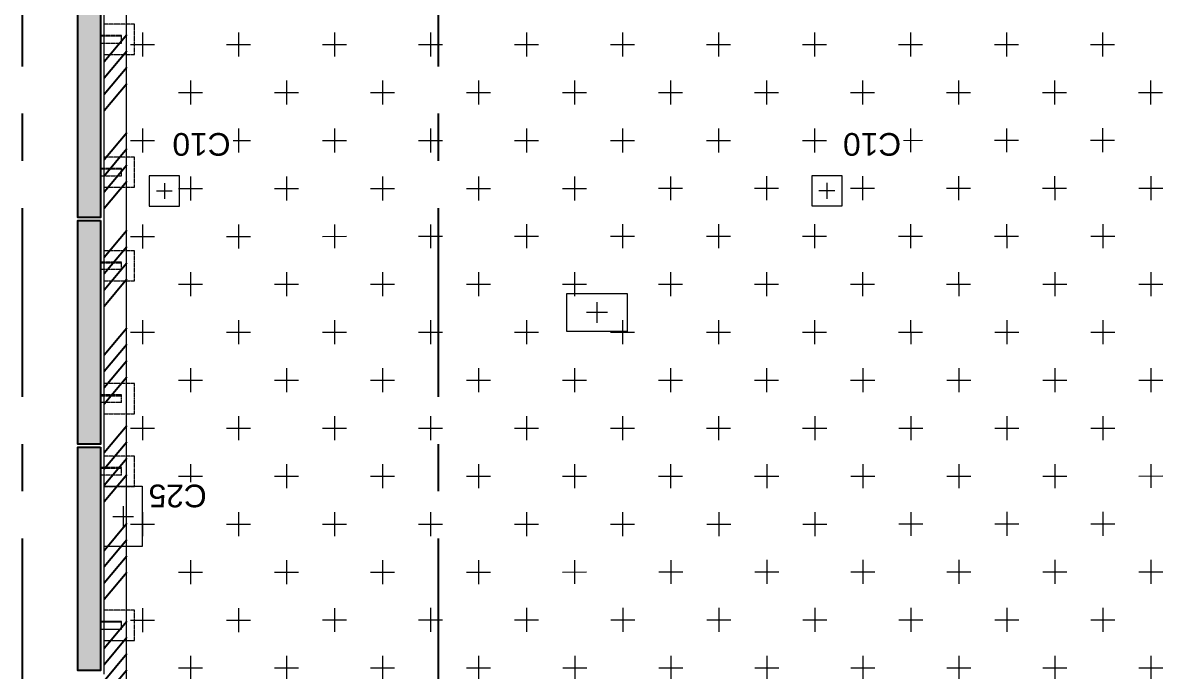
# Model space of a CAD drawing. Header units: millimetres. Extents: x 652937 to 1670132, y 1473552 to 2851037.
# Drawn here: x 754258 to 761750, y 1544159 to 1548454 of the extents above; entities that cross this region are included whole.
import ezdxf
from ezdxf.enums import TextEntityAlignment as Align

# ---------------------------------------------------------------- set-up
doc = ezdxf.new("R2010")
doc.units = ezdxf.units.MM
for name, pattern in [('HIDDEN', [0.375, 0.25, -0.125]), ('TA_GL_005.00000', [13.75, 5, -1.25, 1.25, -1.25, 5]), ('XKITLINE00', [0])]:
    doc.linetypes.add(name, pattern=pattern)
for name, color, linetype in [('000 - 0_SYM_DWG_GRID-BUBBLE_MAIN_COLOR_1', 3, 'Continuous'), ('000 - 0_SYM_DWG_GRIDLINE_MAIN_COLOR_251', 251, 'Continuous'), ('000 - CONCRETE_COL_HATCH_', 251, 'Continuous'), ('000 - CONCRETE_COL_WIPEOUT_', 250, 'Continuous'), ('000 - CONCRETE_WALL_MAIN_COLOR_4', 4, 'Continuous'), ('000 - EXISTING_PRECAST_MAIN_COLOR_1', 1, 'Continuous'), ('DIM', 1, 'Continuous'), ('TEXT', 3, 'Continuous')]:
    doc.layers.add(name, color=color, linetype=linetype)
for name, color, linetype, lineweight in [('A-FLOR-E', 2, 'Continuous', 9), ('A-WALL', 2, 'Continuous', 25), ('S-230-A-FLOOR', 2, 'Continuous', 9)]:
    doc.layers.add(name, color=color, linetype=linetype, lineweight=lineweight)
doc.styles.add('Arial', font='arial.ttf')
doc.styles.add('TA', font='', dxfattribs={"height": 4.5})
doc.styles.get('TA').set_extended_font_data('Cordia New')

# ---------------------------------------------------------------- blocks, each defined once
blk = doc.blocks.new('C25')
at = {"layer": 'S-230-A-FLOOR', "color": 251}
for p, q in [((-0.0686, 0), (0.0686, 0)), ((0, 0.0686), (0, -0.0686))]:
    blk.add_line(p, q, dxfattribs=at)
at = {"layer": 'S-230-A-FLOOR', "color": 11, "linetype": 'HIDDEN', "ltscale": 5}
blk.add_lwpolyline([(0.125, 0.2), (0.125, -0.2), (-0.125, -0.2), (-0.125, 0.2)], close=True, dxfattribs=at)
blk = doc.blocks.new('C10')
at = {"layer": 'S-230-A-FLOOR', "color": 251}
for p, q in [((-0.0525, 0), (0.0525, 0)), ((0, 0.0525), (0, -0.0525))]:
    blk.add_line(p, q, dxfattribs=at)
at = {"layer": 'S-230-A-FLOOR', "color": 5}
blk.add_lwpolyline([(-0.1, 0.1), (-0.1, -0.1), (0.1, -0.1), (0.1, 0.1)], close=True, dxfattribs=at)
blk = doc.blocks.new('*U9146')
at = {"layer": '000 - 0_SYM_DWG_GRIDLINE_MAIN_COLOR_251', "linetype": 'ByBlock', "ltscale": 5}
blk.add_line((30, 0), (-372.23, 0), dxfattribs=at)
at = {"style": 'TA', "flags": 1}
blk.add_attdef('LOCATION', (6, -6), '', height=4.5, rotation=270, dxfattribs=at)
at = {"layer": '000 - 0_SYM_DWG_GRID-BUBBLE_MAIN_COLOR_1', "style": 'Arial'}
blk.add_attdef('GRID-HEAD', text='', height=4, rotation=270, dxfattribs=at).set_placement((56.87, 0), align=Align.MIDDLE_CENTER)
blk = doc.blocks.new('W-1-PP18-ST_ENT3_REV02_20260413-040446_PP18_ENT_3_Y_DIMS')
at = {"layer": '000 - 0_SYM_DWG_GRIDLINE_MAIN_COLOR_251', "linetype": 'TA_GL_005.00000', "xscale": 50.00000000000017, "yscale": 50.00000000000017, "zscale": 50.00000000000017, "rotation": 90}
for p in [(18000, 1155.8), (20750, 1155.8)]:
    blk.add_blockref('*U9146', p, dxfattribs=at)
blk = doc.blocks.new('*U8397')
blk.add_wipeout([(75, 740), (75, -740), (-75, -740), (-75, 740)]).dxf.layer = '000 - CONCRETE_COL_WIPEOUT_'
at = {"layer": '000 - CONCRETE_COL_HATCH_'}
h = blk.add_hatch(dxfattribs=at)
h.set_pattern_fill('AR-CONC', color=256, scale=0.05, style=0)
h.paths.add_polyline_path([(-75, -740), (-75, 740), (75, 740), (75, -740)])
at = {"layer": '000 - CONCRETE_WALL_MAIN_COLOR_4'}
blk.add_lwpolyline([(-75, -740), (-75, 740), (75, 740), (75, -740), (-75, -740)], close=True, dxfattribs=at)
blk = doc.blocks.new('W-1-PP18-ST_ENT3_REV02_20260413-050421_PP18_ENT3_MAIN_PLAN')
at = {"layer": 'A-FLOR-E'}
h = blk.add_hatch(dxfattribs=at)
h.set_pattern_fill('CROSS', color=250, scale=50, angle=210.769)
h.set_pattern_definition([(90.0083, (9903.9, -26817.58), (-317.546, 317.454), [158.75, -476.25]), (180.0083, (9983.25, -26738.2), (-317.454, -317.546), [158.75, -476.25])])
h.paths.add_polyline_path([(10552.8, -11720.1), (10552.7, -10920), (11302.5, -10919.9), (11302.6, -11720)], flags=16)
h.paths.add_polyline_path([(18712.4, -10369.2), (18712.7, -10275.1), (20062.2, -10275), (20062.2, -7304.8), (20062.2, 1006.5), (8350.2, 1013.8), (8352.6, -15559), (13097.4, -15549.9), (13097.4, -10370)])
at = {"layer": 'TEXT'}
h = blk.add_hatch(dxfattribs=at)
h.set_pattern_fill('ANSI34', color=250, scale=21.831008, angle=305.769)
h.set_pattern_definition([(230.0083, (16484.82, -22407.65), (318.622, -267.277), []), (230.0083, (16387.17, -22416.2), (318.622, -267.277), []), (230.0083, (16289.52, -22424.77), (318.622, -267.277), []), (230.0083, (16191.87, -22433.32), (318.622, -267.277), [])])
h.paths.add_polyline_path([(8351.9, -15550.1), (8350.2, 1004.8), (20060.2, 1006.6), (20061.9, -15548.3)], flags=16)
h.paths.add_polyline_path([(8201.9, -15700.1), (8201.1, 1155.7), (20210.7, 1155.9), (20211.5, -15699.8)])
at = {"layer": '000 - EXISTING_PRECAST_MAIN_COLOR_1', "linetype": 'XKITLINE00', "lineweight": 0}
for p, q in [((20386, -2094), (20236, -2094)), ((20211, -2294), (20011, -2294)), ((20211, -2294), (20211, -2369)), ((20246, -2294), (20236, -2294)), ((20096, -2369), (20096, -2419)), ((20236, -2369), (20096, -2369)), ((20211, -2369), (20211, -2419)), ((20236, -2419), (20236, -2369)), ((20096, -2414), (20236, -2414)), ((20096, -2419), (20236, -2419))]:
    blk.add_line(p, q, dxfattribs=at)
at = {"layer": '000 - EXISTING_PRECAST_MAIN_COLOR_1', "linetype": 'HIDDEN', "lineweight": 0, "ltscale": 8}
for p, q in [((20236, -2094), (20236, -3574)), ((20386, -3574), (20386, -2094)), ((20011, -2294), (20011, -2494)), ((20236, -2494), (20236, -2294)), ((20246, -2494), (20246, -2294)), ((20211, -2419), (20211, -2494)), ((20011, -2494), (20211, -2494)), ((20246, -2494), (20236, -2494)), ((20211, -3314), (20011, -3314)), ((20011, -3314), (20011, -3514)), ((20211, -3314), (20211, -3389)), ((20246, -3314), (20236, -3314)), ((20236, -3514), (20236, -3314)), ((20246, -3514), (20246, -3314)), ((20096, -3389), (20096, -3439)), ((20096, -3389), (20236, -3389)), ((20236, -3434), (20096, -3434)), ((20096, -3439), (20236, -3439)), ((20211, -3389), (20211, -3439)), ((20211, -3439), (20211, -3514)), ((20236, -3389), (20236, -3439)), ((20011, -3514), (20211, -3514)), ((20246, -3514), (20236, -3514)), ((20236, -3574), (20386, -3574)), ((20386, -3594), (20236, -3594)), ((20236, -3594), (20236, -5074)), ((20386, -5074), (20386, -3594)), ((20211, -3794), (20011, -3794)), ((20011, -3794), (20011, -3994)), ((20211, -3794), (20211, -3869)), ((20246, -3794), (20236, -3794)), ((20236, -3994), (20236, -3794)), ((20246, -3994), (20246, -3794)), ((20096, -3869), (20096, -3919)), ((20096, -3869), (20236, -3869)), ((20211, -3869), (20211, -3919)), ((20236, -3869), (20236, -3919)), ((20236, -3914), (20096, -3914)), ((20096, -3919), (20236, -3919)), ((20211, -3919), (20211, -3994)), ((20011, -3994), (20211, -3994)), ((20246, -3994), (20236, -3994)), ((20211, -4674), (20011, -4674)), ((20011, -4674), (20011, -4874)), ((20211, -4674), (20211, -4749)), ((20246, -4674), (20236, -4674)), ((20236, -4874), (20236, -4674)), ((20246, -4874), (20246, -4674)), ((20096, -4749), (20096, -4799)), ((20096, -4749), (20236, -4749)), ((20236, -4794), (20096, -4794)), ((20211, -4749), (20211, -4799)), ((20236, -4749), (20236, -4799)), ((20096, -4799), (20236, -4799)), ((20211, -4799), (20211, -4874)), ((20011, -4874), (20211, -4874)), ((20246, -4874), (20236, -4874)), ((20236, -5074), (20386, -5074)), ((20386, -5094), (20236, -5094)), ((20236, -5094), (20236, -6574)), ((20386, -6574), (20386, -5094)), ((20211, -5294), (20011, -5294)), ((20011, -5294), (20011, -5494)), ((20211, -5294), (20211, -5369)), ((20246, -5294), (20236, -5294)), ((20236, -5494), (20236, -5294)), ((20246, -5494), (20246, -5294)), ((20096, -5369), (20096, -5419)), ((20236, -5369), (20096, -5369)), ((20211, -5369), (20211, -5419)), ((20236, -5419), (20236, -5369)), ((20096, -5414), (20236, -5414)), ((20096, -5419), (20236, -5419)), ((20211, -5419), (20211, -5494)), ((20011, -5494), (20211, -5494)), ((20246, -5494), (20236, -5494)), ((20211, -6174), (20011, -6174)), ((20011, -6174), (20011, -6374)), ((20211, -6174), (20211, -6249)), ((20246, -6174), (20236, -6174)), ((20236, -6374), (20236, -6174)), ((20246, -6374), (20246, -6174)), ((20096, -6249), (20096, -6299)), ((20236, -6249), (20096, -6249)), ((20211, -6249), (20211, -6299)), ((20236, -6299), (20236, -6249)), ((20096, -6294), (20236, -6294)), ((20096, -6299), (20236, -6299)), ((20211, -6299), (20211, -6374)), ((20011, -6374), (20211, -6374)), ((20246, -6374), (20236, -6374))]:
    blk.add_line(p, q, dxfattribs=at)
at = {"layer": 'A-WALL', "color": 2, "lineweight": 13}
blk.add_lwpolyline([(20062.2, 1006.5), (20062.2, -15549.9), (8352.6, -15549.9), (8350.2, 1004.8)], close=True, dxfattribs=at)
blk.add_lwpolyline([(20210.3, -2070.9), (20211.7, -11499.8)], dxfattribs=at)
at = {"color": 6}
blk.add_blockref('W-1-PP18-ST_ENT3_REV02_20260413-040446_PP18_ENT_3_Y_DIMS', (0, 0), dxfattribs=at)
at = {"layer": 'DIM', "color": 4}
for p, xscale, yscale, zscale, rotation in [((20085.4, -3115), 1000, 1000, 1000, 180.0083083312035), ((16951.5, -4465), 999.9999999999977, 999.9999999999977, 999.9999999999977, 90.00830800256783)]:
    blk.add_blockref('C25', p, dxfattribs=dict(at, xscale=xscale, yscale=yscale, zscale=zscale, rotation=rotation))
at = {"layer": 'S-230-A-FLOOR', "color": 4, "xscale": 1000, "yscale": 1000, "zscale": 1000, "rotation": 90.00830806532032}
for p in [(19812.8, -5269), (15430.8, -5270)]:
    blk.add_blockref('C10', p, dxfattribs=at)
blk.add_blockref('*U8397', (20311, -2834))
at = {"layer": 'DIM', "color": 3, "char_height": 150, "attachment_point": 5, "rotation": 0.00831, "style": 'Arial', "bg_fill": 3, "box_fill_scale": 1.1, "bg_fill_color": 256, "bg_fill_true_color": 13158600, "bg_fill_transparency": 0}
for s, insert in [('\\A1;C25', (19724.7, -3251.4)), ('\\A1;C10', (15131.9, -5579.1)), ('\\A1;C10', (19567, -5579.1))]:
    blk.add_mtext(s, dxfattribs=dict(at, insert=insert))
blk.add_blockref('*U8397', (20311, -4334))
blk.add_blockref('*U8397', (20311, -5834))

msp = doc.modelspace()

# ---------------------------------------------------------------- block references
at = {"color": 6, "rotation": 180}
msp.add_blockref('W-1-PP18-ST_ENT3_REV02_20260413-050421_PP18_ENT3_MAIN_PLAN', (775008.1769, 1542070.4203), dxfattribs=at)

doc.saveas('drawing.dxf')
